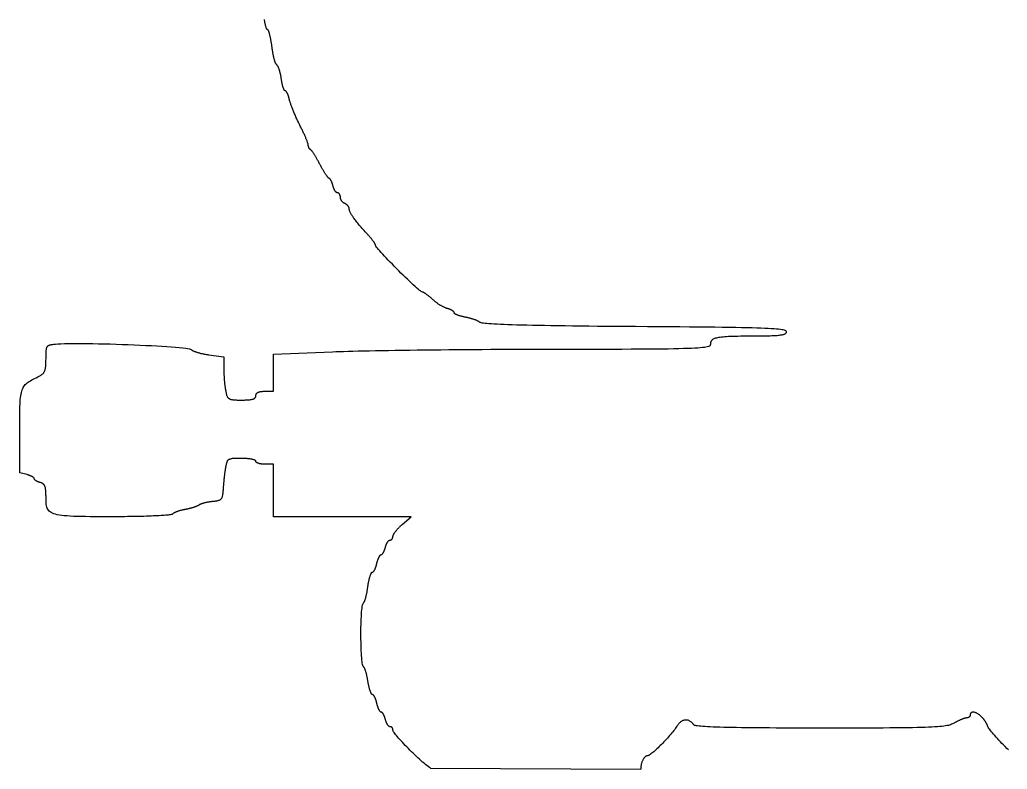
# Model space of a CAD drawing. Extents: x 30.9 to 78.4, y 89.6 to 108.4.
# Drawn here: x 30.89 to 42.53, y 89.61 to 98.44 of the extents above; entities that cross this region are included whole.
import ezdxf

# ---------------------------------------------------------------- set-up
doc = ezdxf.new("R2010")
doc.units = 0
doc.layers.get('0').update_dxf_attribs({"linetype": 'CONTINUOUS'})

msp = doc.modelspace()

# ---------------------------------------------------------------- linework, layer by layer
msp.add_line((35.735, 89.62), (38.211, 89.608))
at = {"color": 7}
for points in [[(33.812, 98.32), (33.811, 98.321), (33.809, 98.322), (33.808, 98.323), (33.806, 98.325), (33.804, 98.328), (33.803, 98.331), (33.801, 98.335), (33.799, 98.34), (33.798, 98.345), (33.796, 98.35), (33.794, 98.356), (33.792, 98.362), (33.79, 98.369), (33.789, 98.377), (33.787, 98.384), (33.785, 98.393), (33.783, 98.401), (33.781, 98.41), (33.78, 98.419), (33.778, 98.429), (33.776, 98.439)], [(33.865, 98.123), (33.863, 98.133), (33.862, 98.144), (33.86, 98.154), (33.859, 98.164), (33.857, 98.173), (33.856, 98.183), (33.854, 98.193), (33.853, 98.202), (33.851, 98.211), (33.849, 98.219), (33.847, 98.228), (33.846, 98.236), (33.844, 98.244), (33.842, 98.251), (33.84, 98.259), (33.838, 98.266), (33.836, 98.272), (33.835, 98.278), (33.833, 98.284), (33.831, 98.29), (33.829, 98.295), (33.827, 98.3), (33.826, 98.304), (33.824, 98.307), (33.822, 98.311), (33.82, 98.314), (33.819, 98.316), (33.817, 98.318), (33.815, 98.319), (33.814, 98.32), (33.812, 98.32)], [(33.923, 97.904), (33.921, 97.906), (33.919, 97.908), (33.917, 97.91), (33.915, 97.913), (33.913, 97.916), (33.911, 97.92), (33.909, 97.925), (33.907, 97.929), (33.905, 97.934), (33.903, 97.94), (33.901, 97.946), (33.899, 97.952), (33.897, 97.959), (33.895, 97.966), (33.893, 97.973), (33.891, 97.981), (33.889, 97.989), (33.887, 97.997), (33.885, 98.006), (33.883, 98.014), (33.881, 98.023), (33.879, 98.033), (33.877, 98.042), (33.876, 98.052), (33.874, 98.061), (33.872, 98.071), (33.871, 98.081), (33.869, 98.092), (33.867, 98.102), (33.866, 98.112), (33.865, 98.123)], [(33.975, 97.741), (33.974, 97.749), (33.973, 97.756), (33.972, 97.764), (33.971, 97.771), (33.969, 97.778), (33.968, 97.786), (33.966, 97.793), (33.965, 97.8), (33.963, 97.807), (33.962, 97.814), (33.96, 97.82), (33.958, 97.827), (33.957, 97.833), (33.955, 97.839), (33.953, 97.845), (33.951, 97.851), (33.949, 97.856), (33.947, 97.861), (33.945, 97.867), (33.944, 97.871), (33.942, 97.876), (33.94, 97.88), (33.938, 97.884), (33.936, 97.888), (33.934, 97.891), (33.932, 97.894), (33.93, 97.897), (33.928, 97.899), (33.926, 97.901), (33.925, 97.903), (33.923, 97.904)], [(34.022, 97.599), (34.02, 97.599), (34.019, 97.6), (34.017, 97.601), (34.016, 97.602), (34.014, 97.604), (34.012, 97.606), (34.011, 97.608), (34.009, 97.611), (34.007, 97.614), (34.006, 97.617), (34.004, 97.621), (34.003, 97.625), (34.001, 97.629), (33.999, 97.633), (33.998, 97.638), (33.996, 97.643), (33.994, 97.648), (33.993, 97.654), (33.991, 97.66), (33.99, 97.665), (33.988, 97.672), (33.987, 97.678), (33.985, 97.684), (33.984, 97.691), (33.983, 97.698), (33.981, 97.705), (33.98, 97.712), (33.979, 97.719), (33.978, 97.726), (33.976, 97.734), (33.975, 97.741)], [(34.072, 97.495), (34.07, 97.5), (34.069, 97.506), (34.068, 97.511), (34.066, 97.516), (34.065, 97.521), (34.063, 97.527), (34.062, 97.531), (34.06, 97.536), (34.059, 97.541), (34.057, 97.546), (34.055, 97.55), (34.053, 97.554), (34.052, 97.559), (34.05, 97.563), (34.048, 97.566), (34.047, 97.57), (34.045, 97.573), (34.043, 97.577), (34.041, 97.58), (34.04, 97.583), (34.038, 97.585), (34.036, 97.588), (34.034, 97.59), (34.033, 97.592), (34.031, 97.594), (34.029, 97.595), (34.028, 97.597), (34.026, 97.598), (34.025, 97.598), (34.023, 97.599), (34.022, 97.599)], [(34.194, 97.194), (34.189, 97.205), (34.183, 97.215), (34.178, 97.226), (34.173, 97.237), (34.168, 97.248), (34.163, 97.259), (34.157, 97.27), (34.152, 97.281), (34.147, 97.293), (34.142, 97.304), (34.138, 97.315), (34.133, 97.326), (34.128, 97.337), (34.124, 97.347), (34.119, 97.358), (34.115, 97.369), (34.111, 97.379), (34.107, 97.389), (34.103, 97.399), (34.099, 97.409), (34.096, 97.418), (34.092, 97.428), (34.089, 97.437), (34.086, 97.445), (34.083, 97.453), (34.081, 97.461), (34.078, 97.469), (34.076, 97.476), (34.074, 97.483), (34.073, 97.489), (34.072, 97.495)], [(34.294, 96.957), (34.294, 96.96), (34.294, 96.963), (34.293, 96.966), (34.292, 96.97), (34.291, 96.974), (34.289, 96.979), (34.288, 96.984), (34.286, 96.99), (34.284, 96.996), (34.281, 97.002), (34.279, 97.009), (34.276, 97.016), (34.273, 97.024), (34.27, 97.031), (34.266, 97.039), (34.263, 97.048), (34.259, 97.056), (34.255, 97.065), (34.251, 97.074), (34.247, 97.083), (34.243, 97.093), (34.238, 97.102), (34.234, 97.112), (34.229, 97.122), (34.225, 97.132), (34.22, 97.142), (34.215, 97.153), (34.21, 97.163), (34.205, 97.173), (34.199, 97.184), (34.194, 97.194)], [(34.32, 96.906), (34.319, 96.907), (34.318, 96.907), (34.316, 96.908), (34.315, 96.909), (34.314, 96.91), (34.312, 96.911), (34.311, 96.913), (34.31, 96.914), (34.309, 96.915), (34.308, 96.917), (34.307, 96.918), (34.306, 96.92), (34.304, 96.921), (34.303, 96.923), (34.303, 96.925), (34.302, 96.927), (34.301, 96.929), (34.3, 96.93), (34.299, 96.932), (34.298, 96.934), (34.298, 96.936), (34.297, 96.938), (34.297, 96.94), (34.296, 96.943), (34.296, 96.945), (34.295, 96.947), (34.295, 96.949), (34.295, 96.951), (34.294, 96.953), (34.294, 96.955), (34.294, 96.957)], [(34.431, 96.731), (34.427, 96.74), (34.422, 96.748), (34.418, 96.757), (34.413, 96.765), (34.409, 96.774), (34.404, 96.782), (34.4, 96.79), (34.395, 96.797), (34.391, 96.805), (34.386, 96.813), (34.382, 96.82), (34.378, 96.827), (34.374, 96.834), (34.37, 96.84), (34.366, 96.847), (34.362, 96.853), (34.358, 96.859), (34.354, 96.864), (34.351, 96.87), (34.347, 96.875), (34.344, 96.879), (34.341, 96.884), (34.338, 96.888), (34.335, 96.891), (34.332, 96.895), (34.33, 96.897), (34.328, 96.9), (34.325, 96.902), (34.324, 96.904), (34.322, 96.905), (34.32, 96.906)], [(34.539, 96.568), (34.538, 96.568), (34.536, 96.569), (34.535, 96.57), (34.533, 96.572), (34.531, 96.574), (34.528, 96.576), (34.526, 96.579), (34.523, 96.582), (34.52, 96.585), (34.517, 96.589), (34.514, 96.593), (34.511, 96.598), (34.507, 96.603), (34.504, 96.608), (34.5, 96.613), (34.496, 96.619), (34.492, 96.625), (34.488, 96.631), (34.484, 96.638), (34.48, 96.644), (34.476, 96.651), (34.472, 96.659), (34.467, 96.666), (34.463, 96.674), (34.458, 96.681), (34.454, 96.689), (34.449, 96.697), (34.445, 96.706), (34.44, 96.714), (34.436, 96.723), (34.431, 96.731)], [(34.584, 96.482), (34.582, 96.487), (34.581, 96.491), (34.58, 96.496), (34.579, 96.5), (34.577, 96.504), (34.576, 96.508), (34.574, 96.513), (34.573, 96.517), (34.572, 96.52), (34.57, 96.524), (34.569, 96.528), (34.567, 96.531), (34.566, 96.535), (34.564, 96.538), (34.562, 96.541), (34.561, 96.544), (34.559, 96.547), (34.558, 96.55), (34.556, 96.552), (34.555, 96.555), (34.553, 96.557), (34.552, 96.559), (34.55, 96.561), (34.549, 96.563), (34.547, 96.564), (34.546, 96.565), (34.544, 96.566), (34.543, 96.567), (34.542, 96.568), (34.541, 96.568), (34.539, 96.568)], [(34.639, 96.396), (34.637, 96.396), (34.635, 96.397), (34.633, 96.397), (34.631, 96.398), (34.629, 96.399), (34.628, 96.4), (34.626, 96.402), (34.624, 96.404), (34.622, 96.405), (34.62, 96.407), (34.618, 96.41), (34.616, 96.412), (34.614, 96.414), (34.612, 96.417), (34.61, 96.42), (34.608, 96.423), (34.606, 96.426), (34.604, 96.43), (34.602, 96.433), (34.6, 96.436), (34.598, 96.44), (34.597, 96.444), (34.595, 96.448), (34.593, 96.452), (34.592, 96.456), (34.59, 96.46), (34.589, 96.464), (34.587, 96.469), (34.586, 96.473), (34.585, 96.478), (34.584, 96.482)], [(34.673, 96.344), (34.673, 96.346), (34.672, 96.349), (34.672, 96.352), (34.672, 96.355), (34.671, 96.357), (34.671, 96.36), (34.67, 96.362), (34.67, 96.365), (34.669, 96.367), (34.668, 96.369), (34.667, 96.372), (34.666, 96.374), (34.665, 96.376), (34.664, 96.378), (34.663, 96.38), (34.662, 96.382), (34.661, 96.384), (34.66, 96.385), (34.658, 96.387), (34.657, 96.388), (34.655, 96.39), (34.654, 96.391), (34.652, 96.392), (34.651, 96.393), (34.649, 96.394), (34.648, 96.395), (34.646, 96.395), (34.644, 96.396), (34.642, 96.396), (34.641, 96.396), (34.639, 96.396)], [(34.724, 96.271), (34.721, 96.272), (34.719, 96.274), (34.716, 96.275), (34.713, 96.277), (34.711, 96.278), (34.708, 96.28), (34.706, 96.282), (34.703, 96.284), (34.701, 96.286), (34.699, 96.288), (34.697, 96.29), (34.695, 96.292), (34.692, 96.295), (34.691, 96.297), (34.689, 96.299), (34.687, 96.302), (34.685, 96.305), (34.683, 96.307), (34.682, 96.31), (34.681, 96.313), (34.679, 96.315), (34.678, 96.318), (34.677, 96.321), (34.676, 96.324), (34.675, 96.327), (34.674, 96.33), (34.674, 96.332), (34.673, 96.335), (34.673, 96.338), (34.673, 96.341), (34.673, 96.344)], [(34.776, 96.211), (34.776, 96.213), (34.775, 96.215), (34.775, 96.217), (34.775, 96.22), (34.774, 96.222), (34.773, 96.224), (34.772, 96.226), (34.771, 96.229), (34.77, 96.231), (34.769, 96.233), (34.768, 96.235), (34.766, 96.238), (34.765, 96.24), (34.763, 96.242), (34.761, 96.244), (34.76, 96.246), (34.758, 96.248), (34.756, 96.251), (34.754, 96.253), (34.752, 96.254), (34.749, 96.256), (34.747, 96.258), (34.745, 96.26), (34.742, 96.262), (34.74, 96.263), (34.737, 96.265), (34.735, 96.266), (34.732, 96.268), (34.73, 96.269), (34.727, 96.27), (34.724, 96.271)], [(34.99, 95.911), (34.977, 95.925), (34.964, 95.939), (34.952, 95.953), (34.94, 95.966), (34.928, 95.979), (34.917, 95.992), (34.906, 96.005), (34.895, 96.017), (34.885, 96.029), (34.876, 96.04), (34.867, 96.052), (34.858, 96.063), (34.85, 96.074), (34.842, 96.084), (34.834, 96.094), (34.827, 96.104), (34.821, 96.113), (34.815, 96.123), (34.809, 96.131), (34.804, 96.14), (34.799, 96.148), (34.794, 96.156), (34.79, 96.163), (34.787, 96.171), (34.784, 96.177), (34.781, 96.184), (34.779, 96.19), (34.778, 96.196), (34.777, 96.201), (34.776, 96.206), (34.776, 96.211)], [(35.085, 95.782), (35.085, 95.783), (35.084, 95.785), (35.084, 95.787), (35.083, 95.79), (35.082, 95.792), (35.08, 95.795), (35.079, 95.798), (35.077, 95.801), (35.075, 95.805), (35.073, 95.808), (35.07, 95.812), (35.068, 95.816), (35.065, 95.82), (35.062, 95.825), (35.059, 95.829), (35.055, 95.833), (35.052, 95.838), (35.048, 95.843), (35.045, 95.848), (35.041, 95.853), (35.037, 95.858), (35.032, 95.863), (35.028, 95.868), (35.024, 95.873), (35.019, 95.878), (35.015, 95.884), (35.01, 95.889), (35.005, 95.895), (35, 95.9), (34.995, 95.905), (34.99, 95.911)], [(35.638, 95.228), (35.633, 95.23), (35.625, 95.234), (35.615, 95.242), (35.602, 95.252), (35.587, 95.264), (35.57, 95.279), (35.551, 95.296), (35.531, 95.314), (35.509, 95.335), (35.486, 95.356), (35.462, 95.379), (35.437, 95.403), (35.412, 95.427), (35.386, 95.453), (35.361, 95.478), (35.335, 95.504), (35.309, 95.53), (35.284, 95.556), (35.259, 95.581), (35.235, 95.606), (35.213, 95.63), (35.191, 95.653), (35.171, 95.675), (35.152, 95.695), (35.136, 95.714), (35.121, 95.731), (35.108, 95.746), (35.098, 95.759), (35.091, 95.769), (35.086, 95.777), (35.085, 95.782)], [(35.759, 95.141), (35.754, 95.146), (35.749, 95.151), (35.744, 95.155), (35.739, 95.159), (35.734, 95.164), (35.729, 95.168), (35.724, 95.172), (35.719, 95.176), (35.714, 95.18), (35.71, 95.184), (35.705, 95.188), (35.7, 95.191), (35.696, 95.195), (35.691, 95.198), (35.687, 95.201), (35.683, 95.204), (35.678, 95.207), (35.674, 95.21), (35.671, 95.212), (35.667, 95.215), (35.663, 95.217), (35.66, 95.219), (35.657, 95.221), (35.654, 95.223), (35.651, 95.224), (35.648, 95.225), (35.646, 95.226), (35.643, 95.227), (35.641, 95.228), (35.639, 95.228), (35.638, 95.228)], [(35.932, 95.035), (35.928, 95.036), (35.924, 95.037), (35.919, 95.039), (35.914, 95.041), (35.909, 95.043), (35.904, 95.045), (35.898, 95.047), (35.893, 95.05), (35.887, 95.053), (35.881, 95.056), (35.875, 95.059), (35.87, 95.062), (35.864, 95.065), (35.858, 95.069), (35.852, 95.072), (35.845, 95.076), (35.839, 95.08), (35.833, 95.084), (35.827, 95.088), (35.821, 95.092), (35.815, 95.096), (35.809, 95.101), (35.803, 95.105), (35.797, 95.11), (35.791, 95.114), (35.786, 95.118), (35.78, 95.123), (35.775, 95.128), (35.769, 95.132), (35.764, 95.137), (35.759, 95.141)], [(36.012, 94.986), (36.012, 94.987), (36.012, 94.989), (36.011, 94.99), (36.011, 94.992), (36.01, 94.994), (36.009, 94.995), (36.007, 94.997), (36.006, 94.999), (36.004, 95.001), (36.002, 95.002), (36, 95.004), (35.998, 95.006), (35.996, 95.008), (35.993, 95.009), (35.99, 95.011), (35.988, 95.013), (35.985, 95.015), (35.982, 95.016), (35.978, 95.018), (35.975, 95.019), (35.972, 95.021), (35.968, 95.023), (35.964, 95.024), (35.961, 95.026), (35.957, 95.027), (35.953, 95.029), (35.949, 95.03), (35.945, 95.031), (35.941, 95.032), (35.937, 95.034), (35.932, 95.035)], [(36.141, 94.933), (36.134, 94.934), (36.128, 94.936), (36.121, 94.937), (36.115, 94.939), (36.108, 94.94), (36.102, 94.942), (36.096, 94.943), (36.09, 94.945), (36.084, 94.947), (36.078, 94.948), (36.073, 94.95), (36.067, 94.952), (36.062, 94.954), (36.057, 94.955), (36.053, 94.957), (36.048, 94.959), (36.044, 94.961), (36.04, 94.963), (36.036, 94.965), (36.032, 94.966), (36.029, 94.968), (36.026, 94.97), (36.023, 94.972), (36.021, 94.974), (36.019, 94.976), (36.017, 94.977), (36.015, 94.979), (36.014, 94.981), (36.013, 94.982), (36.013, 94.984), (36.012, 94.986)], [(36.318, 94.872), (36.316, 94.874), (36.313, 94.876), (36.309, 94.878), (36.306, 94.88), (36.302, 94.882), (36.297, 94.884), (36.293, 94.887), (36.288, 94.889), (36.283, 94.891), (36.278, 94.893), (36.273, 94.896), (36.267, 94.898), (36.262, 94.9), (36.256, 94.902), (36.25, 94.904), (36.243, 94.907), (36.237, 94.909), (36.231, 94.911), (36.224, 94.913), (36.217, 94.915), (36.211, 94.917), (36.204, 94.919), (36.197, 94.921), (36.19, 94.923), (36.183, 94.924), (36.176, 94.926), (36.169, 94.928), (36.162, 94.929), (36.155, 94.931), (36.148, 94.932), (36.141, 94.933)], [(38.148, 94.822), (38.029, 94.822), (37.915, 94.823), (37.805, 94.824), (37.7, 94.825), (37.598, 94.826), (37.501, 94.827), (37.408, 94.828), (37.319, 94.829), (37.234, 94.83), (37.153, 94.832), (37.076, 94.833), (37.003, 94.834), (36.934, 94.836), (36.869, 94.837), (36.807, 94.839), (36.75, 94.84), (36.696, 94.842), (36.646, 94.844), (36.6, 94.845), (36.557, 94.847), (36.518, 94.849), (36.482, 94.851), (36.451, 94.853), (36.422, 94.855), (36.397, 94.857), (36.376, 94.859), (36.358, 94.862), (36.343, 94.864), (36.331, 94.866), (36.323, 94.869), (36.318, 94.872)], [(39.929, 94.761), (39.928, 94.765), (39.925, 94.769), (39.921, 94.773), (39.913, 94.776), (39.904, 94.779), (39.891, 94.782), (39.876, 94.785), (39.858, 94.787), (39.836, 94.79), (39.811, 94.792), (39.783, 94.795), (39.75, 94.797), (39.714, 94.799), (39.673, 94.801), (39.628, 94.802), (39.578, 94.804), (39.524, 94.806), (39.464, 94.807), (39.4, 94.809), (39.33, 94.81), (39.254, 94.811), (39.172, 94.812), (39.085, 94.814), (38.991, 94.815), (38.892, 94.816), (38.785, 94.817), (38.672, 94.818), (38.552, 94.819), (38.424, 94.82), (38.29, 94.821), (38.148, 94.822)], [(39.537, 94.713), (39.567, 94.713), (39.595, 94.713), (39.622, 94.713), (39.647, 94.713), (39.672, 94.714), (39.694, 94.714), (39.716, 94.715), (39.736, 94.715), (39.755, 94.716), (39.773, 94.716), (39.79, 94.717), (39.805, 94.718), (39.82, 94.719), (39.833, 94.72), (39.845, 94.722), (39.857, 94.723), (39.867, 94.725), (39.877, 94.726), (39.885, 94.728), (39.893, 94.73), (39.9, 94.732), (39.906, 94.734), (39.911, 94.737), (39.916, 94.739), (39.919, 94.742), (39.922, 94.745), (39.925, 94.748), (39.927, 94.751), (39.928, 94.754), (39.929, 94.758), (39.929, 94.761)], [(31.203, 94.442), (31.203, 94.457), (31.203, 94.471), (31.203, 94.484), (31.203, 94.496), (31.203, 94.507), (31.204, 94.518), (31.204, 94.528), (31.205, 94.537), (31.206, 94.545), (31.207, 94.553), (31.208, 94.56), (31.21, 94.567), (31.212, 94.572), (31.214, 94.578), (31.216, 94.583), (31.219, 94.587), (31.222, 94.591), (31.226, 94.594), (31.229, 94.597), (31.234, 94.6), (31.238, 94.602), (31.244, 94.605), (31.249, 94.606), (31.255, 94.608), (31.262, 94.61), (31.269, 94.611), (31.277, 94.612), (31.285, 94.613), (31.294, 94.614), (31.304, 94.615), (31.314, 94.616)], [(31.314, 94.616), (31.343, 94.618), (31.378, 94.62), (31.419, 94.622), (31.465, 94.623), (31.515, 94.623), (31.57, 94.623), (31.628, 94.623), (31.69, 94.622), (31.754, 94.621), (31.82, 94.62), (31.888, 94.619), (31.958, 94.617), (32.029, 94.615), (32.099, 94.613), (32.17, 94.61), (32.241, 94.607), (32.31, 94.604), (32.378, 94.601), (32.444, 94.598), (32.507, 94.595), (32.568, 94.591), (32.625, 94.587), (32.678, 94.584), (32.728, 94.58), (32.772, 94.576), (32.811, 94.573), (32.845, 94.569), (32.872, 94.565), (32.893, 94.561), (32.907, 94.557), (32.913, 94.554)], [(37.155, 94.557), (37.317, 94.557), (37.469, 94.557), (37.612, 94.557), (37.746, 94.558), (37.872, 94.558), (37.989, 94.558), (38.098, 94.559), (38.2, 94.559), (38.294, 94.56), (38.38, 94.561), (38.46, 94.562), (38.533, 94.562), (38.6, 94.564), (38.661, 94.565), (38.716, 94.566), (38.765, 94.568), (38.809, 94.569), (38.848, 94.571), (38.883, 94.573), (38.913, 94.575), (38.939, 94.578), (38.961, 94.58), (38.98, 94.583), (38.995, 94.586), (39.008, 94.59), (39.018, 94.593), (39.025, 94.597), (39.03, 94.601), (39.034, 94.605), (39.035, 94.61), (39.036, 94.615)], [(39.036, 94.615), (39.036, 94.623), (39.037, 94.63), (39.038, 94.637), (39.04, 94.644), (39.043, 94.65), (39.046, 94.656), (39.05, 94.662), (39.055, 94.667), (39.061, 94.672), (39.068, 94.676), (39.076, 94.68), (39.084, 94.684), (39.094, 94.688), (39.106, 94.691), (39.118, 94.694), (39.132, 94.697), (39.147, 94.699), (39.164, 94.701), (39.182, 94.703), (39.202, 94.705), (39.223, 94.707), (39.246, 94.708), (39.271, 94.709), (39.297, 94.71), (39.325, 94.711), (39.356, 94.711), (39.388, 94.712), (39.422, 94.712), (39.458, 94.713), (39.496, 94.713), (39.537, 94.713)], [(32.913, 94.554), (32.915, 94.552), (32.917, 94.55), (32.919, 94.547), (32.922, 94.545), (32.925, 94.543), (32.929, 94.541), (32.933, 94.538), (32.938, 94.536), (32.943, 94.534), (32.948, 94.532), (32.954, 94.529), (32.96, 94.527), (32.966, 94.525), (32.973, 94.523), (32.98, 94.52), (32.987, 94.518), (32.994, 94.516), (33.002, 94.514), (33.01, 94.512), (33.018, 94.509), (33.027, 94.507), (33.035, 94.505), (33.044, 94.504), (33.053, 94.502), (33.062, 94.5), (33.071, 94.498), (33.08, 94.496), (33.089, 94.495), (33.099, 94.493), (33.108, 94.492), (33.118, 94.49)], [(33.779, 94.06), (33.882, 94.06), (33.882, 94.278), (33.882, 94.496), (34.578, 94.526)], [(34.578, 94.526), (34.617, 94.527), (34.662, 94.529), (34.71, 94.53), (34.763, 94.532), (34.82, 94.534), (34.881, 94.535), (34.946, 94.536), (35.014, 94.538), (35.086, 94.539), (35.161, 94.541), (35.239, 94.542), (35.319, 94.543), (35.403, 94.544), (35.489, 94.546), (35.577, 94.547), (35.667, 94.548), (35.76, 94.549), (35.854, 94.55), (35.95, 94.551), (36.047, 94.552), (36.145, 94.552), (36.244, 94.553), (36.344, 94.554), (36.445, 94.555), (36.547, 94.555), (36.648, 94.556), (36.75, 94.556), (36.852, 94.556), (36.953, 94.557), (37.054, 94.557), (37.155, 94.557)], [(31.108, 94.231), (31.116, 94.235), (31.123, 94.238), (31.13, 94.242), (31.137, 94.246), (31.143, 94.25), (31.149, 94.254), (31.154, 94.258), (31.159, 94.262), (31.164, 94.266), (31.168, 94.27), (31.172, 94.275), (31.176, 94.279), (31.179, 94.284), (31.182, 94.289), (31.185, 94.295), (31.188, 94.3), (31.19, 94.306), (31.192, 94.313), (31.194, 94.32), (31.196, 94.327), (31.197, 94.335), (31.198, 94.343), (31.199, 94.351), (31.2, 94.36), (31.201, 94.37), (31.201, 94.38), (31.202, 94.391), (31.202, 94.403), (31.202, 94.415), (31.202, 94.428), (31.203, 94.442)], [(33.118, 94.49), (33.298, 94.466), (33.298, 94.319)], [(33.298, 94.319), (33.298, 94.311), (33.298, 94.303), (33.299, 94.294), (33.299, 94.286), (33.299, 94.277), (33.299, 94.269), (33.3, 94.26), (33.3, 94.251), (33.301, 94.242), (33.301, 94.233), (33.302, 94.224), (33.302, 94.215), (33.303, 94.206), (33.303, 94.197), (33.304, 94.188), (33.305, 94.179), (33.306, 94.17), (33.307, 94.161), (33.307, 94.153), (33.308, 94.144), (33.309, 94.136), (33.31, 94.128), (33.311, 94.12), (33.312, 94.112), (33.313, 94.104), (33.314, 94.097), (33.315, 94.09), (33.316, 94.083), (33.317, 94.076), (33.319, 94.07), (33.32, 94.064)], [(30.893, 93.592), (30.893, 93.642), (30.893, 93.688), (30.893, 93.732), (30.894, 93.773), (30.894, 93.811), (30.895, 93.846), (30.896, 93.879), (30.897, 93.909), (30.898, 93.937), (30.9, 93.963), (30.903, 93.986), (30.905, 94.008), (30.909, 94.028), (30.913, 94.046), (30.917, 94.063), (30.922, 94.079), (30.928, 94.093), (30.935, 94.106), (30.942, 94.118), (30.95, 94.129), (30.959, 94.139), (30.969, 94.149), (30.98, 94.158), (30.992, 94.167), (31.005, 94.176), (31.02, 94.184), (31.035, 94.193), (31.051, 94.202), (31.069, 94.211), (31.088, 94.22), (31.108, 94.231)], [(33.32, 94.064), (33.322, 94.055), (33.324, 94.046), (33.326, 94.037), (33.327, 94.029), (33.329, 94.022), (33.331, 94.015), (33.334, 94.009), (33.336, 94.003), (33.339, 93.997), (33.341, 93.992), (33.344, 93.988), (33.348, 93.984), (33.351, 93.98), (33.355, 93.977), (33.36, 93.974), (33.364, 93.971), (33.37, 93.968), (33.375, 93.966), (33.382, 93.964), (33.388, 93.963), (33.396, 93.962), (33.404, 93.96), (33.412, 93.96), (33.422, 93.959), (33.432, 93.958), (33.442, 93.958), (33.454, 93.957), (33.466, 93.957), (33.48, 93.957), (33.494, 93.957), (33.509, 93.957)], [(33.676, 94.008), (33.676, 94.012), (33.677, 94.015), (33.677, 94.018), (33.678, 94.021), (33.679, 94.024), (33.68, 94.027), (33.681, 94.029), (33.683, 94.032), (33.685, 94.034), (33.687, 94.036), (33.689, 94.039), (33.692, 94.041), (33.694, 94.043), (33.697, 94.045), (33.7, 94.046), (33.704, 94.048), (33.707, 94.05), (33.711, 94.051), (33.715, 94.052), (33.719, 94.054), (33.724, 94.055), (33.728, 94.056), (33.733, 94.057), (33.738, 94.057), (33.743, 94.058), (33.749, 94.059), (33.754, 94.059), (33.76, 94.06), (33.766, 94.06), (33.773, 94.06), (33.779, 94.06)], [(33.509, 93.957), (33.521, 93.957), (33.532, 93.957), (33.543, 93.957), (33.553, 93.958), (33.563, 93.958), (33.573, 93.958), (33.582, 93.959), (33.59, 93.96), (33.598, 93.961), (33.606, 93.961), (33.613, 93.962), (33.62, 93.963), (33.626, 93.965), (33.632, 93.966), (33.637, 93.967), (33.642, 93.969), (33.647, 93.971), (33.651, 93.972), (33.655, 93.974), (33.659, 93.976), (33.662, 93.979), (33.665, 93.981), (33.667, 93.983), (33.669, 93.986), (33.671, 93.989), (33.673, 93.992), (33.674, 93.995), (33.675, 93.998), (33.676, 94.001), (33.676, 94.005), (33.676, 94.008)], [(30.979, 93.078), (30.893, 93.099), (30.893, 93.592)], [(33.506, 93.27), (33.49, 93.27), (33.476, 93.27), (33.462, 93.27), (33.45, 93.269), (33.438, 93.269), (33.427, 93.269), (33.416, 93.268), (33.407, 93.267), (33.398, 93.267), (33.39, 93.265), (33.383, 93.264), (33.376, 93.262), (33.37, 93.261), (33.364, 93.258), (33.359, 93.256), (33.354, 93.253), (33.35, 93.25), (33.346, 93.247), (33.342, 93.243), (33.339, 93.238), (33.337, 93.234), (33.334, 93.229), (33.332, 93.223), (33.329, 93.217), (33.328, 93.21), (33.326, 93.203), (33.324, 93.195), (33.322, 93.187), (33.321, 93.178), (33.319, 93.168), (33.317, 93.158)], [(33.676, 93.235), (33.676, 93.237), (33.675, 93.239), (33.674, 93.241), (33.673, 93.243), (33.67, 93.244), (33.668, 93.246), (33.665, 93.248), (33.662, 93.249), (33.658, 93.251), (33.654, 93.252), (33.65, 93.254), (33.645, 93.255), (33.64, 93.257), (33.635, 93.258), (33.629, 93.259), (33.623, 93.26), (33.617, 93.261), (33.61, 93.263), (33.604, 93.264), (33.597, 93.265), (33.589, 93.265), (33.582, 93.266), (33.574, 93.267), (33.566, 93.268), (33.558, 93.268), (33.55, 93.269), (33.541, 93.269), (33.533, 93.269), (33.524, 93.27), (33.515, 93.27), (33.506, 93.27)], [(33.779, 93.201), (33.774, 93.201), (33.768, 93.201), (33.763, 93.202), (33.758, 93.202), (33.753, 93.202), (33.748, 93.203), (33.743, 93.203), (33.738, 93.204), (33.733, 93.205), (33.729, 93.206), (33.724, 93.206), (33.72, 93.207), (33.716, 93.208), (33.712, 93.209), (33.708, 93.211), (33.705, 93.212), (33.701, 93.213), (33.698, 93.214), (33.695, 93.216), (33.692, 93.217), (33.689, 93.219), (33.687, 93.22), (33.685, 93.222), (33.683, 93.223), (33.681, 93.225), (33.68, 93.227), (33.678, 93.228), (33.677, 93.23), (33.677, 93.232), (33.676, 93.234), (33.676, 93.235)], [(33.317, 93.158), (33.316, 93.152), (33.315, 93.146), (33.314, 93.139), (33.313, 93.132), (33.312, 93.125), (33.311, 93.117), (33.31, 93.11), (33.309, 93.102), (33.308, 93.094), (33.307, 93.086), (33.306, 93.078), (33.305, 93.069), (33.304, 93.061), (33.303, 93.052), (33.302, 93.043), (33.301, 93.035), (33.3, 93.026), (33.299, 93.017), (33.298, 93.008), (33.297, 92.999), (33.297, 92.991), (33.296, 92.982), (33.295, 92.973), (33.294, 92.965), (33.293, 92.956), (33.293, 92.948), (33.292, 92.94), (33.292, 92.932), (33.291, 92.924), (33.29, 92.917), (33.29, 92.909)], [(35.398, 92.489), (35.504, 92.583), (34.693, 92.583), (33.882, 92.583), (33.882, 92.892), (33.882, 93.201), (33.779, 93.201)], [(31.065, 93.03), (31.065, 93.031), (31.065, 93.033), (31.064, 93.034), (31.063, 93.036), (31.062, 93.037), (31.061, 93.039), (31.06, 93.04), (31.058, 93.042), (31.056, 93.044), (31.054, 93.045), (31.052, 93.047), (31.049, 93.049), (31.047, 93.051), (31.044, 93.052), (31.041, 93.054), (31.038, 93.056), (31.035, 93.057), (31.032, 93.059), (31.028, 93.061), (31.025, 93.062), (31.021, 93.064), (31.017, 93.065), (31.014, 93.067), (31.01, 93.068), (31.005, 93.07), (31.001, 93.071), (30.997, 93.073), (30.993, 93.074), (30.988, 93.075), (30.984, 93.077), (30.979, 93.078)], [(31.134, 92.985), (31.13, 92.986), (31.127, 92.987), (31.123, 92.988), (31.12, 92.989), (31.116, 92.991), (31.113, 92.992), (31.11, 92.993), (31.106, 92.994), (31.103, 92.996), (31.1, 92.997), (31.097, 92.999), (31.094, 93), (31.092, 93.002), (31.089, 93.003), (31.086, 93.005), (31.084, 93.006), (31.082, 93.008), (31.08, 93.009), (31.078, 93.011), (31.076, 93.013), (31.074, 93.014), (31.072, 93.016), (31.071, 93.017), (31.07, 93.019), (31.068, 93.021), (31.067, 93.022), (31.067, 93.024), (31.066, 93.025), (31.065, 93.027), (31.065, 93.028), (31.065, 93.03)], [(31.203, 92.824), (31.202, 92.835), (31.202, 92.845), (31.202, 92.855), (31.202, 92.864), (31.201, 92.873), (31.201, 92.882), (31.2, 92.89), (31.199, 92.897), (31.198, 92.904), (31.197, 92.911), (31.196, 92.918), (31.195, 92.924), (31.193, 92.929), (31.192, 92.935), (31.19, 92.94), (31.188, 92.944), (31.186, 92.949), (31.183, 92.953), (31.181, 92.957), (31.178, 92.96), (31.175, 92.963), (31.172, 92.966), (31.169, 92.969), (31.165, 92.972), (31.161, 92.974), (31.157, 92.976), (31.153, 92.978), (31.149, 92.98), (31.144, 92.982), (31.139, 92.984), (31.134, 92.985)], [(33.29, 92.909), (33.289, 92.897), (33.288, 92.885), (33.287, 92.875), (33.287, 92.865), (33.286, 92.855), (33.284, 92.846), (33.283, 92.838), (33.282, 92.831), (33.28, 92.824), (33.279, 92.817), (33.277, 92.811), (33.275, 92.806), (33.272, 92.801), (33.269, 92.796), (33.267, 92.792), (33.263, 92.788), (33.26, 92.785), (33.256, 92.782), (33.251, 92.779), (33.246, 92.776), (33.241, 92.774), (33.236, 92.772), (33.229, 92.77), (33.223, 92.769), (33.216, 92.767), (33.208, 92.766), (33.2, 92.765), (33.191, 92.763), (33.182, 92.762), (33.172, 92.761), (33.161, 92.76)], [(31.988, 92.583), (31.916, 92.583), (31.848, 92.583), (31.784, 92.583), (31.725, 92.583), (31.67, 92.584), (31.619, 92.585), (31.571, 92.586), (31.528, 92.587), (31.488, 92.589), (31.451, 92.591), (31.418, 92.594), (31.388, 92.598), (31.361, 92.601), (31.336, 92.606), (31.315, 92.611), (31.295, 92.617), (31.278, 92.624), (31.264, 92.631), (31.251, 92.64), (31.24, 92.649), (31.231, 92.659), (31.224, 92.67), (31.218, 92.683), (31.213, 92.696), (31.209, 92.71), (31.206, 92.726), (31.205, 92.743), (31.203, 92.761), (31.203, 92.781), (31.203, 92.802), (31.203, 92.824)], [(33.161, 92.76), (33.155, 92.76), (33.148, 92.759), (33.142, 92.758), (33.135, 92.757), (33.129, 92.756), (33.123, 92.755), (33.116, 92.754), (33.11, 92.753), (33.104, 92.752), (33.098, 92.751), (33.092, 92.75), (33.086, 92.749), (33.08, 92.747), (33.074, 92.746), (33.069, 92.745), (33.063, 92.743), (33.058, 92.742), (33.053, 92.74), (33.048, 92.739), (33.043, 92.737), (33.039, 92.736), (33.034, 92.734), (33.03, 92.733), (33.026, 92.731), (33.023, 92.73), (33.019, 92.728), (33.016, 92.727), (33.013, 92.725), (33.011, 92.723), (33.008, 92.722), (33.006, 92.72)], [(32.843, 92.668), (32.836, 92.666), (32.829, 92.665), (32.822, 92.664), (32.815, 92.662), (32.809, 92.661), (32.802, 92.659), (32.796, 92.657), (32.789, 92.656), (32.783, 92.654), (32.777, 92.652), (32.771, 92.65), (32.765, 92.648), (32.759, 92.647), (32.754, 92.645), (32.748, 92.643), (32.743, 92.641), (32.738, 92.639), (32.734, 92.637), (32.729, 92.635), (32.725, 92.633), (32.72, 92.631), (32.717, 92.629), (32.713, 92.627), (32.71, 92.625), (32.707, 92.624), (32.704, 92.622), (32.701, 92.62), (32.699, 92.618), (32.697, 92.616), (32.696, 92.615), (32.695, 92.613)], [(33.006, 92.72), (33.004, 92.719), (33.002, 92.717), (32.999, 92.716), (32.996, 92.714), (32.993, 92.712), (32.99, 92.711), (32.986, 92.709), (32.982, 92.707), (32.977, 92.705), (32.973, 92.703), (32.968, 92.702), (32.963, 92.7), (32.958, 92.698), (32.952, 92.696), (32.947, 92.694), (32.941, 92.692), (32.935, 92.69), (32.929, 92.689), (32.923, 92.687), (32.917, 92.685), (32.91, 92.683), (32.904, 92.682), (32.897, 92.68), (32.891, 92.678), (32.884, 92.677), (32.877, 92.675), (32.87, 92.673), (32.863, 92.672), (32.856, 92.67), (32.85, 92.669), (32.843, 92.668)], [(32.695, 92.613), (32.693, 92.612), (32.689, 92.61), (32.683, 92.608), (32.676, 92.607), (32.667, 92.605), (32.656, 92.604), (32.643, 92.602), (32.629, 92.601), (32.614, 92.6), (32.597, 92.598), (32.578, 92.597), (32.559, 92.596), (32.538, 92.594), (32.515, 92.593), (32.492, 92.592), (32.467, 92.591), (32.441, 92.59), (32.414, 92.589), (32.386, 92.588), (32.357, 92.587), (32.327, 92.587), (32.296, 92.586), (32.265, 92.585), (32.232, 92.585), (32.199, 92.584), (32.165, 92.584), (32.131, 92.583), (32.096, 92.583), (32.061, 92.583), (32.025, 92.583), (31.988, 92.583)], [(35.291, 92.352), (35.291, 92.354), (35.292, 92.357), (35.292, 92.36), (35.293, 92.363), (35.295, 92.366), (35.296, 92.37), (35.298, 92.373), (35.3, 92.377), (35.302, 92.381), (35.305, 92.385), (35.307, 92.39), (35.31, 92.394), (35.314, 92.398), (35.317, 92.403), (35.32, 92.408), (35.324, 92.413), (35.328, 92.418), (35.332, 92.422), (35.336, 92.428), (35.341, 92.433), (35.345, 92.438), (35.35, 92.443), (35.355, 92.448), (35.36, 92.453), (35.365, 92.458), (35.37, 92.464), (35.375, 92.469), (35.381, 92.474), (35.386, 92.479), (35.392, 92.484), (35.398, 92.489)], [(35.202, 92.222), (35.203, 92.226), (35.204, 92.231), (35.206, 92.235), (35.207, 92.24), (35.209, 92.244), (35.21, 92.248), (35.212, 92.252), (35.213, 92.256), (35.215, 92.26), (35.217, 92.264), (35.219, 92.268), (35.221, 92.271), (35.222, 92.275), (35.224, 92.278), (35.226, 92.281), (35.228, 92.284), (35.23, 92.287), (35.232, 92.29), (35.234, 92.292), (35.236, 92.295), (35.238, 92.297), (35.24, 92.299), (35.242, 92.301), (35.244, 92.302), (35.246, 92.304), (35.248, 92.305), (35.25, 92.306), (35.252, 92.307), (35.254, 92.307), (35.255, 92.308), (35.257, 92.308)], [(35.257, 92.308), (35.259, 92.308), (35.261, 92.308), (35.263, 92.308), (35.264, 92.309), (35.266, 92.309), (35.268, 92.31), (35.269, 92.311), (35.271, 92.312), (35.272, 92.312), (35.274, 92.313), (35.275, 92.315), (35.277, 92.316), (35.278, 92.317), (35.279, 92.319), (35.28, 92.32), (35.282, 92.322), (35.283, 92.323), (35.284, 92.325), (35.285, 92.327), (35.286, 92.328), (35.287, 92.33), (35.287, 92.332), (35.288, 92.334), (35.289, 92.336), (35.289, 92.338), (35.29, 92.34), (35.29, 92.343), (35.291, 92.345), (35.291, 92.347), (35.291, 92.349), (35.291, 92.352)], [(35.153, 92.136), (35.154, 92.136), (35.156, 92.137), (35.157, 92.137), (35.159, 92.138), (35.16, 92.139), (35.162, 92.14), (35.164, 92.142), (35.166, 92.143), (35.167, 92.145), (35.169, 92.147), (35.171, 92.149), (35.172, 92.152), (35.174, 92.154), (35.176, 92.157), (35.178, 92.16), (35.179, 92.163), (35.181, 92.166), (35.183, 92.169), (35.185, 92.173), (35.186, 92.176), (35.188, 92.18), (35.189, 92.184), (35.191, 92.188), (35.193, 92.192), (35.194, 92.196), (35.196, 92.2), (35.197, 92.204), (35.198, 92.208), (35.2, 92.213), (35.201, 92.217), (35.202, 92.222)], [(35.102, 92.033), (35.103, 92.038), (35.105, 92.044), (35.106, 92.049), (35.107, 92.054), (35.109, 92.059), (35.11, 92.064), (35.112, 92.069), (35.113, 92.074), (35.115, 92.079), (35.117, 92.083), (35.118, 92.088), (35.12, 92.092), (35.122, 92.096), (35.124, 92.1), (35.125, 92.104), (35.127, 92.108), (35.129, 92.111), (35.131, 92.114), (35.132, 92.117), (35.134, 92.12), (35.136, 92.123), (35.138, 92.125), (35.139, 92.127), (35.141, 92.129), (35.143, 92.131), (35.145, 92.133), (35.146, 92.134), (35.148, 92.135), (35.149, 92.135), (35.151, 92.136), (35.153, 92.136)], [(35.049, 91.93), (35.051, 91.93), (35.052, 91.93), (35.054, 91.931), (35.056, 91.932), (35.058, 91.933), (35.059, 91.935), (35.061, 91.937), (35.063, 91.939), (35.065, 91.941), (35.067, 91.943), (35.069, 91.946), (35.071, 91.949), (35.072, 91.952), (35.074, 91.955), (35.076, 91.958), (35.078, 91.962), (35.08, 91.966), (35.082, 91.97), (35.083, 91.974), (35.085, 91.978), (35.087, 91.983), (35.089, 91.987), (35.09, 91.992), (35.092, 91.997), (35.094, 92.001), (35.095, 92.007), (35.097, 92.012), (35.098, 92.017), (35.099, 92.022), (35.101, 92.028), (35.102, 92.033)], [(34.996, 91.757), (34.997, 91.766), (34.998, 91.775), (35, 91.784), (35.001, 91.793), (35.003, 91.802), (35.004, 91.81), (35.006, 91.818), (35.007, 91.826), (35.009, 91.834), (35.011, 91.842), (35.012, 91.849), (35.014, 91.856), (35.016, 91.863), (35.018, 91.87), (35.02, 91.876), (35.022, 91.882), (35.024, 91.888), (35.025, 91.893), (35.027, 91.899), (35.029, 91.903), (35.031, 91.908), (35.033, 91.912), (35.035, 91.915), (35.037, 91.919), (35.039, 91.922), (35.04, 91.924), (35.042, 91.926), (35.044, 91.928), (35.046, 91.929), (35.047, 91.93), (35.049, 91.93)], [(34.943, 91.566), (34.944, 91.568), (34.946, 91.569), (34.948, 91.571), (34.95, 91.574), (34.951, 91.577), (34.953, 91.58), (34.955, 91.584), (34.957, 91.588), (34.959, 91.593), (34.96, 91.598), (34.962, 91.603), (34.964, 91.608), (34.966, 91.614), (34.968, 91.62), (34.97, 91.627), (34.972, 91.633), (34.973, 91.64), (34.975, 91.648), (34.977, 91.655), (34.979, 91.663), (34.981, 91.671), (34.982, 91.679), (34.984, 91.687), (34.986, 91.695), (34.987, 91.704), (34.989, 91.712), (34.99, 91.721), (34.992, 91.73), (34.993, 91.739), (34.994, 91.748), (34.996, 91.757)], [(34.943, 90.816), (34.94, 90.82), (34.936, 90.829), (34.933, 90.841), (34.93, 90.856), (34.927, 90.875), (34.925, 90.896), (34.923, 90.92), (34.921, 90.947), (34.919, 90.975), (34.918, 91.005), (34.916, 91.037), (34.915, 91.07), (34.915, 91.104), (34.914, 91.139), (34.914, 91.174), (34.914, 91.209), (34.914, 91.244), (34.914, 91.278), (34.915, 91.312), (34.916, 91.345), (34.917, 91.377), (34.919, 91.407), (34.92, 91.435), (34.922, 91.462), (34.925, 91.486), (34.927, 91.507), (34.93, 91.526), (34.933, 91.541), (34.936, 91.554), (34.939, 91.562), (34.943, 91.566)], [(34.997, 90.642), (34.996, 90.65), (34.994, 90.658), (34.993, 90.666), (34.992, 90.674), (34.99, 90.682), (34.989, 90.69), (34.987, 90.698), (34.985, 90.706), (34.984, 90.713), (34.982, 90.72), (34.98, 90.727), (34.978, 90.734), (34.976, 90.741), (34.975, 90.748), (34.973, 90.754), (34.971, 90.76), (34.969, 90.766), (34.967, 90.771), (34.965, 90.777), (34.963, 90.782), (34.961, 90.787), (34.959, 90.791), (34.958, 90.795), (34.956, 90.799), (34.954, 90.803), (34.952, 90.806), (34.95, 90.808), (34.948, 90.811), (34.947, 90.813), (34.945, 90.815), (34.943, 90.816)], [(35.05, 90.487), (35.048, 90.487), (35.047, 90.488), (35.045, 90.489), (35.043, 90.49), (35.041, 90.492), (35.04, 90.494), (35.038, 90.497), (35.036, 90.5), (35.034, 90.503), (35.032, 90.507), (35.031, 90.511), (35.029, 90.515), (35.027, 90.52), (35.025, 90.525), (35.023, 90.53), (35.021, 90.535), (35.019, 90.541), (35.018, 90.547), (35.016, 90.553), (35.014, 90.559), (35.012, 90.566), (35.011, 90.573), (35.009, 90.58), (35.007, 90.587), (35.006, 90.595), (35.004, 90.602), (35.003, 90.61), (35.001, 90.618), (35, 90.626), (34.998, 90.634), (34.997, 90.642)], [(35.102, 90.384), (35.101, 90.389), (35.099, 90.395), (35.098, 90.4), (35.097, 90.405), (35.095, 90.41), (35.094, 90.415), (35.092, 90.42), (35.09, 90.425), (35.089, 90.43), (35.087, 90.434), (35.085, 90.439), (35.084, 90.443), (35.082, 90.447), (35.08, 90.451), (35.078, 90.455), (35.076, 90.458), (35.075, 90.462), (35.073, 90.465), (35.071, 90.468), (35.069, 90.471), (35.067, 90.474), (35.065, 90.476), (35.064, 90.478), (35.062, 90.48), (35.06, 90.482), (35.058, 90.483), (35.056, 90.485), (35.055, 90.486), (35.053, 90.486), (35.051, 90.487), (35.05, 90.487)], [(35.153, 90.281), (35.151, 90.281), (35.149, 90.281), (35.148, 90.282), (35.146, 90.283), (35.145, 90.284), (35.143, 90.286), (35.141, 90.287), (35.139, 90.289), (35.138, 90.292), (35.136, 90.294), (35.134, 90.297), (35.132, 90.3), (35.131, 90.303), (35.129, 90.306), (35.127, 90.309), (35.125, 90.313), (35.124, 90.317), (35.122, 90.321), (35.12, 90.325), (35.118, 90.329), (35.117, 90.333), (35.115, 90.338), (35.113, 90.343), (35.112, 90.347), (35.11, 90.352), (35.109, 90.357), (35.107, 90.362), (35.106, 90.368), (35.105, 90.373), (35.103, 90.378), (35.102, 90.384)], [(35.202, 90.195), (35.201, 90.199), (35.2, 90.204), (35.198, 90.208), (35.197, 90.213), (35.196, 90.217), (35.194, 90.221), (35.193, 90.225), (35.191, 90.229), (35.189, 90.233), (35.188, 90.237), (35.186, 90.241), (35.185, 90.244), (35.183, 90.248), (35.181, 90.251), (35.179, 90.254), (35.178, 90.257), (35.176, 90.26), (35.174, 90.263), (35.172, 90.265), (35.171, 90.268), (35.169, 90.27), (35.167, 90.272), (35.166, 90.274), (35.164, 90.275), (35.162, 90.277), (35.16, 90.278), (35.159, 90.279), (35.157, 90.28), (35.156, 90.28), (35.154, 90.281), (35.153, 90.281)], [(35.257, 90.109), (35.255, 90.109), (35.254, 90.109), (35.252, 90.11), (35.25, 90.111), (35.248, 90.112), (35.246, 90.113), (35.244, 90.115), (35.242, 90.116), (35.24, 90.118), (35.238, 90.12), (35.236, 90.122), (35.234, 90.125), (35.232, 90.127), (35.23, 90.13), (35.228, 90.133), (35.226, 90.136), (35.224, 90.139), (35.222, 90.142), (35.221, 90.146), (35.219, 90.149), (35.217, 90.153), (35.215, 90.157), (35.213, 90.161), (35.212, 90.165), (35.21, 90.169), (35.209, 90.173), (35.207, 90.177), (35.206, 90.181), (35.204, 90.186), (35.203, 90.19), (35.202, 90.195)], [(38.837, 90.129), (38.832, 90.137), (38.826, 90.144), (38.82, 90.151), (38.814, 90.157), (38.808, 90.162), (38.802, 90.168), (38.795, 90.172), (38.789, 90.176), (38.782, 90.179), (38.776, 90.182), (38.769, 90.185), (38.763, 90.186), (38.756, 90.188), (38.749, 90.188), (38.742, 90.188), (38.735, 90.188), (38.728, 90.187), (38.722, 90.185), (38.715, 90.183), (38.708, 90.181), (38.701, 90.177), (38.694, 90.174), (38.688, 90.169), (38.681, 90.165), (38.675, 90.159), (38.668, 90.153), (38.662, 90.147), (38.656, 90.14), (38.65, 90.132), (38.644, 90.124), (38.638, 90.116)], [(42.051, 90.212), (42.048, 90.212), (42.046, 90.212), (42.043, 90.211), (42.04, 90.211), (42.036, 90.21), (42.033, 90.209), (42.029, 90.208), (42.025, 90.207), (42.021, 90.205), (42.016, 90.204), (42.012, 90.202), (42.007, 90.201), (42.003, 90.199), (41.998, 90.197), (41.993, 90.195), (41.988, 90.193), (41.982, 90.191), (41.977, 90.189), (41.972, 90.186), (41.966, 90.184), (41.961, 90.181), (41.955, 90.178), (41.949, 90.176), (41.944, 90.173), (41.938, 90.17), (41.933, 90.167), (41.927, 90.164), (41.921, 90.161), (41.916, 90.158), (41.91, 90.155), (41.905, 90.152)], [(42.094, 90.246), (42.094, 90.245), (42.093, 90.243), (42.093, 90.241), (42.093, 90.239), (42.092, 90.238), (42.092, 90.236), (42.091, 90.234), (42.09, 90.233), (42.089, 90.231), (42.088, 90.23), (42.087, 90.228), (42.086, 90.227), (42.085, 90.225), (42.083, 90.224), (42.082, 90.223), (42.08, 90.221), (42.079, 90.22), (42.077, 90.219), (42.075, 90.218), (42.074, 90.217), (42.072, 90.216), (42.07, 90.216), (42.068, 90.215), (42.066, 90.214), (42.064, 90.214), (42.062, 90.213), (42.06, 90.213), (42.057, 90.212), (42.055, 90.212), (42.053, 90.212), (42.051, 90.212)], [(42.241, 90.212), (42.235, 90.219), (42.228, 90.225), (42.222, 90.231), (42.216, 90.237), (42.209, 90.243), (42.203, 90.248), (42.196, 90.253), (42.19, 90.257), (42.183, 90.261), (42.177, 90.265), (42.171, 90.268), (42.164, 90.271), (42.158, 90.274), (42.152, 90.276), (42.147, 90.277), (42.141, 90.279), (42.136, 90.28), (42.13, 90.28), (42.125, 90.28), (42.121, 90.28), (42.116, 90.279), (42.112, 90.278), (42.109, 90.276), (42.105, 90.274), (42.102, 90.272), (42.1, 90.269), (42.098, 90.265), (42.096, 90.261), (42.095, 90.257), (42.094, 90.252), (42.094, 90.246)], [(42.3, 90.112), (42.3, 90.114), (42.299, 90.116), (42.299, 90.118), (42.298, 90.12), (42.298, 90.122), (42.297, 90.125), (42.296, 90.128), (42.295, 90.13), (42.294, 90.133), (42.292, 90.136), (42.291, 90.139), (42.289, 90.142), (42.287, 90.146), (42.285, 90.149), (42.283, 90.152), (42.281, 90.156), (42.279, 90.159), (42.277, 90.163), (42.275, 90.167), (42.272, 90.17), (42.27, 90.174), (42.267, 90.178), (42.264, 90.182), (42.262, 90.185), (42.259, 90.189), (42.256, 90.193), (42.253, 90.197), (42.25, 90.2), (42.247, 90.204), (42.244, 90.208), (42.241, 90.212)], [(35.291, 90.07), (35.291, 90.072), (35.291, 90.074), (35.291, 90.076), (35.29, 90.078), (35.29, 90.08), (35.289, 90.082), (35.289, 90.084), (35.288, 90.086), (35.287, 90.087), (35.287, 90.089), (35.286, 90.091), (35.285, 90.092), (35.284, 90.094), (35.283, 90.095), (35.282, 90.097), (35.28, 90.098), (35.279, 90.1), (35.278, 90.101), (35.277, 90.102), (35.275, 90.103), (35.274, 90.104), (35.272, 90.105), (35.271, 90.106), (35.269, 90.106), (35.268, 90.107), (35.266, 90.108), (35.264, 90.108), (35.263, 90.109), (35.261, 90.109), (35.259, 90.109), (35.257, 90.109)], [(35.735, 89.62), (35.721, 89.629), (35.707, 89.64), (35.692, 89.651), (35.676, 89.664), (35.659, 89.678), (35.641, 89.693), (35.624, 89.709), (35.605, 89.725), (35.586, 89.742), (35.567, 89.76), (35.548, 89.778), (35.529, 89.796), (35.51, 89.815), (35.491, 89.833), (35.473, 89.852), (35.454, 89.871), (35.437, 89.889), (35.419, 89.907), (35.403, 89.925), (35.387, 89.942), (35.372, 89.958), (35.358, 89.974), (35.345, 89.99), (35.333, 90.004), (35.322, 90.017), (35.313, 90.029), (35.306, 90.04), (35.299, 90.05), (35.295, 90.058), (35.292, 90.065), (35.291, 90.07)], [(38.638, 90.116), (38.63, 90.103), (38.621, 90.09), (38.611, 90.077), (38.6, 90.063), (38.589, 90.049), (38.577, 90.035), (38.565, 90.02), (38.552, 90.005), (38.539, 89.99), (38.526, 89.975), (38.512, 89.96), (38.498, 89.945), (38.484, 89.93), (38.47, 89.916), (38.456, 89.901), (38.442, 89.887), (38.428, 89.874), (38.415, 89.861), (38.401, 89.848), (38.389, 89.836), (38.376, 89.825), (38.364, 89.815), (38.352, 89.805), (38.341, 89.796), (38.331, 89.789), (38.322, 89.782), (38.313, 89.776), (38.305, 89.771), (38.298, 89.768), (38.293, 89.766), (38.288, 89.765)], [(40.332, 90.092), (40.236, 90.092), (40.143, 90.092), (40.054, 90.092), (39.968, 90.092), (39.885, 90.093), (39.806, 90.093), (39.73, 90.094), (39.657, 90.094), (39.587, 90.095), (39.521, 90.095), (39.458, 90.096), (39.398, 90.097), (39.341, 90.098), (39.287, 90.099), (39.237, 90.1), (39.189, 90.101), (39.145, 90.103), (39.103, 90.104), (39.065, 90.105), (39.03, 90.107), (38.997, 90.108), (38.968, 90.11), (38.942, 90.112), (38.919, 90.114), (38.898, 90.116), (38.881, 90.118), (38.866, 90.12), (38.855, 90.122), (38.846, 90.124), (38.84, 90.126), (38.837, 90.129)], [(41.905, 90.152), (41.895, 90.147), (41.886, 90.142), (41.875, 90.137), (41.863, 90.133), (41.851, 90.129), (41.836, 90.125), (41.82, 90.122), (41.803, 90.119), (41.783, 90.116), (41.76, 90.113), (41.735, 90.11), (41.707, 90.108), (41.676, 90.106), (41.642, 90.104), (41.604, 90.102), (41.563, 90.101), (41.517, 90.099), (41.467, 90.098), (41.413, 90.097), (41.354, 90.096), (41.29, 90.095), (41.221, 90.094), (41.147, 90.094), (41.067, 90.093), (40.981, 90.093), (40.89, 90.092), (40.792, 90.092), (40.687, 90.092), (40.576, 90.092), (40.457, 90.092), (40.332, 90.092)], [(42.544, 89.835), (42.525, 89.854), (42.505, 89.874), (42.486, 89.894), (42.467, 89.913), (42.449, 89.932), (42.431, 89.951), (42.414, 89.969), (42.398, 89.987), (42.382, 90.004), (42.368, 90.02), (42.355, 90.035), (42.343, 90.05), (42.332, 90.063), (42.323, 90.075), (42.315, 90.085), (42.308, 90.094), (42.304, 90.102), (42.301, 90.108), (42.3, 90.112)], [(38.288, 89.765), (38.284, 89.765), (38.28, 89.764), (38.277, 89.763), (38.273, 89.762), (38.27, 89.76), (38.266, 89.757), (38.262, 89.754), (38.259, 89.751), (38.256, 89.747), (38.252, 89.743), (38.249, 89.739), (38.246, 89.734), (38.243, 89.729), (38.24, 89.724), (38.237, 89.719), (38.234, 89.713), (38.231, 89.707), (38.229, 89.701), (38.226, 89.694), (38.224, 89.688), (38.222, 89.681), (38.22, 89.674), (38.218, 89.667), (38.217, 89.66), (38.215, 89.653), (38.214, 89.645), (38.213, 89.638), (38.212, 89.631), (38.212, 89.623), (38.211, 89.616), (38.211, 89.608)]]:
    msp.add_lwpolyline(points, dxfattribs=at)

doc.saveas('drawing.dxf')
